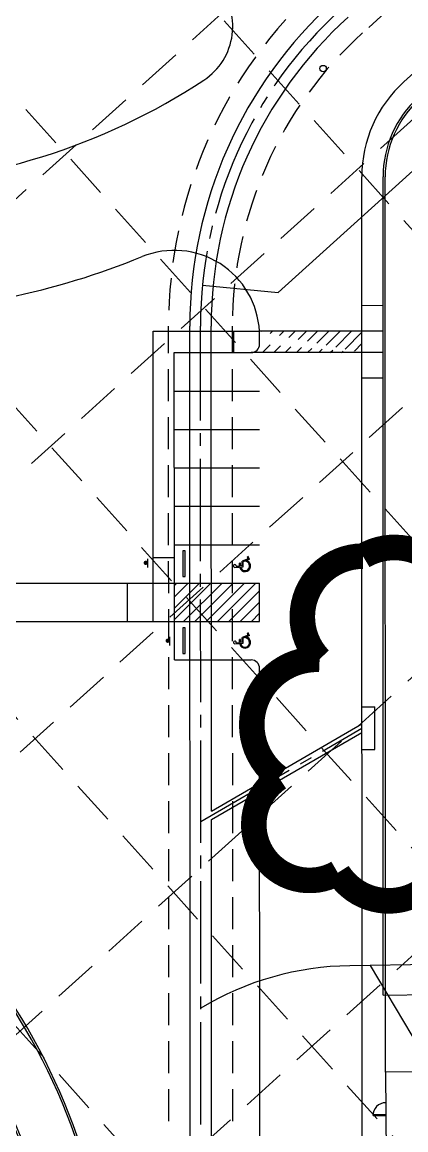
# Model space of a CAD drawing. Header units: inches. Extents: x 5194 to 8721, y 2249 to 5862.
# Drawn here: x 7253.5 to 7343.6, y 3776.1 to 4035.7 of the extents above; entities that cross this region are included whole.
import ezdxf

# ---------------------------------------------------------------- set-up
doc = ezdxf.new("R2010")
doc.units = ezdxf.units.IN
doc.header["$LTSCALE"] = 60
doc.header["$MEASUREMENT"] = 0
for name, pattern in [('HIDDEN', [0.375, 0.25, -0.125]), ('HIDDEN2', [0.1875, 0.125, -0.0625]), ('SCENT', [0.55, 0.4, -0.05, 0.05, -0.05])]:
    doc.linetypes.add(name, pattern=pattern)
for name, color, linetype in [('03139 BASE$0$A1-FLOR-OUTLINE', 7, 'Continuous'), ('03139 BASE$0$AS-FENCE', 7, 'FENCELINE1'), ('03139 BASE$0$AS-TRACK-CURB', 7, 'Continuous'), ('03139 BASE$0$AS-TRACK-STRIPE', 253, 'Continuous'), ('03139 BASE$0$AS-WALK', 7, 'Continuous'), ('03139 BASE$0$CCURB', 7, 'Continuous'), ('03139 BASE$0$CSTRIPE', 8, 'Continuous'), ('03139 BASE$0$CWALK', 7, 'Continuous'), ('03139 BASE$0$DOORSWINGS', 7, 'Continuous'), ('03139 BASE$0$HC', 7, 'Continuous'), ('03139 BASE$0$pinlet', 7, 'Continuous'), ('03139 TOPO$0$EP', 7, 'Continuous'), ('BASE', 7, 'Continuous'), ('COORD-CL', 7, 'Continuous'), ('grid', 254, 'HIDDEN'), ('Pstm', 7, 'Continuous'), ('pstmcl', 8, 'SCENT'), ('stm-easement', 7, 'HIDDEN2')]:
    doc.layers.add(name, color=color, linetype=linetype)
doc.linetypes.add('FENCELINE1', pattern='A,0.25,-0.1,[133,ltypeshp.shx,S=0.1,R=0,X=-0.1,Y=0],-0.1,1', length=1.45)

# ---------------------------------------------------------------- blocks, each defined once
blk = doc.blocks.new('03139 BASE$0$football')
at = {"layer": '03139 BASE$0$AS-FENCE', "ltscale": 0.25}
blk.add_arc((-1328.434691210874, 1197.494685243929), 1646.249999999998, 47.96746238862269, 183.7692552195559, dxfattribs=at)
at = {"layer": '03139 BASE$0$AS-TRACK-CURB'}
for centre, radius, end in [((-1328.434691210874, 1197.494685243929), 1592.249999999995, 188.7870882336237), ((-1328.434691210874, 1197.49468524393), 1586.249999999996, 189.4000783122881)]:
    blk.add_arc(centre, radius, 47.96746238862269, end, dxfattribs=at)
at = {"layer": '03139 BASE$0$AS-TRACK-STRIPE'}
blk.add_arc((-1328.434691210874, 1197.49468524393), 1581.249999999997, 47.96746238862269, 227.9674623886227, dxfattribs=at)
at = {"layer": '03139 BASE$0$AS-WALK'}
blk.add_arc((-1328.434691210874, 1197.494685243929), 1652.249999999997, 47.96746238862269, 183.2591593462245, dxfattribs=at)
blk = doc.blocks.new('03139 BASE$0$HC2')
at = {"layer": '03139 BASE$0$HC', "linetype": 'Continuous'}
for p, q in [((-0.01032105120000325, 0.0149395007999833), (-0.009857150400011975, 0.009372499199981066)), ((-0.00905948310346221, 0.04286526834896902), (-0.005005752000010955, -0.005440300800000408)), ((-0.002968454400001989, 0.03562189919998715), (-0.001360051200003921, 0.01632095039999554)), ((-0.001360051200003921, 0.01632095039999554), (0.0153954479999811, 0.01632095039999554)), ((-1.387778780781446e-17, 4.440892098500626e-16), (-0.0009066528000175947, 0.01088064959999469)), ((-0.0009066528000175947, 0.01088064959999469), (0.0153954479999811, 0.01088064959999469)), ((-1.387778780781446e-17, 4.440892098500626e-16), (0.02715674879998459, 4.440892098500626e-16)), ((0.0153954479999811, 0.01088064959999469), (0.0153954479999811, 0.01632095039999554)), ((0.04200329759999021, -0.03497629920002465), (0.02715674879998459, 4.440892098500626e-16)), ((-0.005005752000010955, -0.005440300800000408), (0.02355594719999771, -0.005440300800000408)), ((0.03912119999999959, -0.04210980000002523), (0.02355594719999771, -0.005440300800000408)), ((0.02944299839998619, -0.02828975040001708), (0.02600084639998385, -0.02018064960002408)), ((0.03912119999999959, -0.04210980000002523), (0.05539664639998135, -0.03520125119998696)), ((0.04200329759999021, -0.03497629920002465), (0.05327094719998512, -0.03019344960002812)), ((0.05539664639998135, -0.03520125119998696), (0.05327094719998512, -0.03019344960002812))]:
    blk.add_line(p, q, dxfattribs=at)
for centre, radius, start, end in [((-0.0009255167999981627, -0.01632096480002432), 0.03264192000000001, 106.7285, 338.4897000000001), ((-0.0009255167999981627, -0.01632096480002432), 0.02720160000000001, 109.1687, 351.8427), ((-0.0009255167999981627, 0.04352255519997966), 0.008160480000000003, 255.546, 184.6199)]:
    blk.add_arc(centre, radius, start, end, dxfattribs=at)

msp = doc.modelspace()

# ---------------------------------------------------------------- hatches: boundary and pattern name
at = {"layer": '03139 BASE$0$CSTRIPE'}
h = msp.add_hatch(dxfattribs=at)
h.set_pattern_fill('ANSI31', color=256, scale=15, style=0)
h.set_pattern_definition([(45, (0, 0), (-1.325825214724776, 1.325825214724777), [])])
edge = h.paths.add_edge_path()
edge.add_line((7333.255129407738, 3958.253266638896), (7333.253741812802, 3963.253266446354))
edge.add_line((7333.254003972833, 3963.253266519108), (7309.227575317964, 3963.246598728709))
edge.add_line((7333.255392766224, 3958.253266711982), (7307.255130408953, 3958.246051145233))
edge.add_arc((7289.254027338966, 3962.218308336514), 20, 0.01590066689342143, 2.94713438827419)
edge.add_line((7309.254575293962, 3960.24660610619), (7309.254026568799, 3962.223858716254))
edge.add_arc((7307.254575370979, 3960.246051068216), 2, 270.0159006668973, 360.0159006668951)
h = msp.add_hatch(dxfattribs=at)
h.set_pattern_fill('ANSI31', color=256, scale=15, angle=-1.975003838379762e-09, style=0)
h.set_pattern_definition([(44.9999999980249, (-6.858774079054644, -11.60229689027161), (-1.325825214679075, 1.325825214770478), [])])
h.paths.add_polyline_path([(7289.270117127343, 3904.24105788292), (7309.270116357175, 3904.246608262659), (7309.272614028056, 3895.246608609235), (7289.272614798226, 3895.241058229497)])

# ---------------------------------------------------------------- linework, layer by layer
at = {"layer": '03139 BASE$0$A1-FLOR-OUTLINE', "elevation": 0.6666666666666666}
msp.add_lwpolyline([(7339.43555687623, 3711.653187016565), (7343.602086057196, 3711.687035137149), (7343.592608583434, 3712.853663307819), (7351.592344610888, 3712.918651699341), (7351.601822084652, 3711.752023528671), (7404.766734433782, 3712.183925547326), (7404.712577440848, 3718.850372236871), (7411.712346464871, 3718.907237079453), (7411.766503457806, 3712.240790389907), (7436.432356209127, 3712.441171263766), (7435.79871939179, 3790.438597531455), (7338.801920058893, 3789.650613284254)], close=True, dxfattribs=at)
at = {"layer": '03139 BASE$0$AS-FENCE', "ltscale": 0.25}
msp.add_line((7338.801920058894, 3789.650613284261), (7338.743695157023, 3999.455716216316), dxfattribs=at)
for centre, radius, start, end in [((7363.243694213566, 3999.462515431497), 24.5, 132.0635973777631, 180.0159006668921), ((7124.873019258841, 3724.605895387907), 149.6875000000002, 0.03105976637760894, 68.66602575165072)]:
    msp.add_arc(centre, radius, start, end, dxfattribs=at)
at = {"layer": '03139 BASE$0$CCURB'}
for p, q in [((7459.063344987795, 4126.341088337654), (7343.145042036155, 4021.734564745636)), ((7333.253741812802, 3963.253266446354), (7333.24369536882, 3999.454189861887)), ((7338.256794329118, 3952.254654464879), (7338.252076506338, 3969.254653810237)), ((7303.253742961562, 3963.244964253054), (7309.227575911809, 3963.246587193766)), ((7289.255131102046, 3958.241055803465), (7307.255130408953, 3958.246051145233)), ((7289.270117127344, 3904.241057882919), (7289.255131102046, 3958.241055803465)), ((7333.323822731335, 3710.726703875471), (7333.255129407738, 3958.253266638896)), ((7284.270117319886, 3904.239670287985), (7284.268452205963, 3910.239670056947)), ((7278.270117550936, 3904.238005174077), (7284.270117319886, 3904.239670287999)), ((7278.272615221818, 3895.238005520653), (7289.272893257362, 3895.241058306788)), ((7289.275112469109, 3886.241058576072), (7289.272614798226, 3895.241058229497)), ((7289.275112469109, 3886.241058576072), (7307.275111776018, 3886.246053917836)), ((7309.379882410799, 3508.720339853388), (7309.275666736975, 3884.246609032827))]:
    msp.add_line(p, q, dxfattribs=at)
for centre, radius, start, end in [((7287.96267986671, 4034.648909276261), 14.99999999999983, 303.3523566016622, 42.06359737776386), ((7213.74152324758, 4147.415127223471), 149.999999999999, 271.113958489133, 303.3523566016626), ((7363.243694213567, 3999.462515431496), 30.00000000000015, 132.0635973777632, 180.0159006668919), ((7289.254027338966, 3962.218308336514), 20, 2.94713438827419, 112.1827810592761), ((7213.74152324758, 4147.415127223471), 179.999999999999, 271.113958489133, 292.182781059275), ((7307.275666813992, 3884.246053994853), 2, 0.01590066689334501, 90.01590066689074)]:
    msp.add_arc(centre, radius, start, end, dxfattribs=at)
at = {"layer": '03139 BASE$0$CSTRIPE'}
for p, q in [((7333.254003972833, 3963.253266519108), (7309.227575317964, 3963.246598728709)), ((7333.255392766224, 3958.253266711982), (7307.255130408953, 3958.246051145233)), ((7289.257628772929, 3949.241056150042), (7309.257628002763, 3949.246606529781)), ((7289.260126443811, 3940.241056496618), (7309.260125673645, 3940.246606876356)), ((7289.262624114695, 3931.241056843193), (7309.26262334453, 3931.246607222933)), ((7289.265121785578, 3922.24105718977), (7309.265121015412, 3922.246607569509)), ((7289.267619456462, 3913.241057536346), (7309.267618686295, 3913.246607916084)), ((7283.04722683238, 3907.911235819367), (7283.045006865559, 3909.911234587304)), ((7289.270117127345, 3904.241057882919), (7309.270116357176, 3904.246608262659)), ((7289.272614798228, 3895.241058229496), (7289.270117127347, 3904.24105788292)), ((7309.272614028057, 3895.246608609237), (7309.270116357176, 3904.246608262659)), ((7289.272614798226, 3895.241058229497), (7309.272614028057, 3895.246608609236)), ((7288.208639078653, 3889.645580351463), (7288.206419111832, 3891.645579119399))]:
    msp.add_line(p, q, dxfattribs=at)
for points in [[(7291.769681546652, 3905.810957481588), (7291.768016432727, 3911.810957250539), (7291.268016451982, 3911.810818491047), (7291.269681565907, 3905.810818722096)], [(7291.774696094357, 3887.741752315776), (7291.773030980434, 3893.741752084726), (7291.27303099969, 3893.741613325234), (7291.274696113614, 3887.741613556283)]]:
    msp.add_lwpolyline(points, close=True, dxfattribs=at)
at = {"layer": '03139 BASE$0$CSTRIPE', "const_width": 0.4999999999999999}
for points in [[(7282.360230806884, 3909.168183735834, 1), (7282.731803219622, 3908.833618432654, 1)], [(7287.521643053156, 3890.902528267929, 1), (7287.893215465894, 3890.56796296475, 1)]]:
    msp.add_lwpolyline(points, format="xyb", close=True, dxfattribs=at)
at = {"layer": '03139 BASE$0$CWALK'}
for p, q in [((7338.252076506338, 3969.254653810237), (7338.243695176277, 3999.455577456823)), ((7338.252338666369, 3969.254653882991), (7333.252338858913, 3969.253266288058)), ((7284.25374366235, 3963.239802429368), (7303.253742961562, 3963.244964253054)), ((7284.268452205963, 3910.239670056947), (7284.25374366235, 3963.239802429368)), ((7303.255130532863, 3958.245049616381), (7303.253742961563, 3963.244964253053)), ((7309.254575293962, 3960.24660610619), (7309.254026568799, 3962.223858716254)), ((7333.255129407738, 3958.253266638896), (7333.253741812802, 3963.253266446354)), ((7338.254003780288, 3963.254654114041), (7333.254003972833, 3963.253266519108)), ((7338.255392573682, 3958.254654306916), (7333.255392766224, 3958.253266711982)), ((7338.257057687602, 3952.254654537966), (7333.257057880144, 3952.253266943032)), ((7338.296913387788, 3807.691366877642), (7338.256794329118, 3952.254654464879)), ((7284.268452205964, 3910.239670056947), (7289.268452013425, 3910.241057651882)), ((7179.818725132174, 3904.210683042334), (7278.270117550936, 3904.238005174077)), ((7278.272615221817, 3895.238005520639), (7278.270117550936, 3904.238005174064)), ((7284.270117319886, 3904.239670287999), (7289.270117127347, 3904.241057882933)), ((7284.272614990767, 3895.23967063456), (7284.270117319886, 3904.239670287985)), ((7248.563558395344, 3895.22976069298), (7278.272615221818, 3895.238005520653)), ((7338.296913387786, 3807.691366877642), (7379.20176261052, 3808.228098920109))]:
    msp.add_line(p, q, dxfattribs=at)
for points in [[(7335.792565603201, 3964.322712294862, 0, 0.52, 0), (7335.815819570646, 3965.922543302497, 0, 0, 0), (7335.846654399253, 3968.043923881423, 0, 0, 0)], [(7308.009442136041, 3960.752776328114, 0, 0.52, 0), (7306.409611128405, 3960.776030295559, 0, 0, 0), (7304.28823054948, 3960.806865124166, 0, 0, 0)], [(7335.853393754627, 3956.907048280432, 0, 0.52, 0), (7335.830139787182, 3955.307217272797, 0, 0, 0), (7335.799304958576, 3953.185836693871, 0, 0, 0)], [(7286.648032431688, 3905.237483492489, 0, 0.52, 0), (7286.671286399132, 3906.837314500124, 0, 0, 0), (7286.70212122774, 3908.95869507905, 0, 0, 0)], [(7282.899618959063, 3899.918058930089, 0, 0.52, 0), (7281.299787951427, 3899.941312897534, 0, 0, 0), (7279.178407372501, 3899.972147726141, 0, 0, 0)]]:
    msp.add_lwpolyline(points, format="xyseb", dxfattribs=at)
for centre, radius, start, end in [((7363.243694213566, 3999.462515431497), 25, 132.0635973777631, 180.0159006668921), ((7289.254027338966, 3962.218308336514), 20, 0.01590066689342144, 2.94713438827419), ((7307.254575370979, 3960.246051068216), 2, 270.0159006668973, 0.01590066689508795), ((7124.873019258841, 3724.605895387907), 150.1875000000002, 0.03105976637760894, 68.535726304566)]:
    msp.add_arc(centre, radius, start, end, dxfattribs=at)
at = {"layer": '03139 BASE$0$DOORSWINGS'}
msp.add_lwpolyline([(7335.883254538, 3779.62657260307), (7335.884608462823, 3779.459911435832), (7338.88450947312, 3779.484282082652), (7338.883155548296, 3779.650943249891)], close=True, dxfattribs=at)
msp.add_arc((7338.865461340581, 3779.503023222061), 2.981164622248171, 90.10229484288581, 180.8286055336874, dxfattribs=at)
at = {"layer": '03139 BASE$0$pinlet', "color": 5}
for p, q in [((7333.278168126899, 3875.236538577449), (7336.278168011375, 3875.237371134411)), ((7336.280943201245, 3865.237371519495), (7336.278168011376, 3875.23737113441)), ((7333.280943316769, 3865.236538962533), (7336.280943201244, 3865.237371519494))]:
    msp.add_line(p, q, dxfattribs=at)
at = {"layer": '03139 TOPO$0$EP'}
msp.add_lwpolyline([(5687.667778804641, 4400.979853912886, 2.549541433321861e-06), (5652.928590353133, 4443.582073345558, 4.313416369009368e-05)], format="xyb", dxfattribs=at)
at = {"layer": 'BASE', "color": 170, "const_width": 6}
msp.add_lwpolyline([(7358.950264950845, 3880.610729677217, 0.5205670505517462), (7358.950264950845, 3880.610729677217, 0.7651954600696135), (7353.416764291816, 3905.401377089665, 0.4178788784126488), (7333.523775956612, 3910.557303708271, 0.6649002420699669), (7323.352595185388, 3886.38231346117, 0.744833174426672), (7313.828876751884, 3858.62553665027, 0.9756416855879776), (7327.62665279419, 3836.364292687638, 0.5205670505517462), (7350.717165369214, 3835.225501533434, 0.5205670505517462), (7353.314270854427, 3851.722686891767, 0.5402640007904789), (7358.950264950845, 3880.610729677217)], format="xyb", close=True, dxfattribs=at)
at = {"layer": 'COORD-CL'}
msp.add_circle((7324.170504311101, 4024.816431711359), 0.75, dxfattribs=at)
at = {"layer": 'grid', "color": 252, "linetype": 'HIDDEN', "lineweight": 0, "ltscale": 0.7}
for p, q in [((6131.004270493633, 5335.065332236876), (8143.992485048069, 3100.003211442647)), ((6094.954881448564, 5302.597780389225), (8107.943096003, 3067.535659594995)), ((6058.905492403496, 5270.130228541572), (8071.893706957932, 3035.068107747343)), ((6022.856103358428, 5237.66267669392), (8035.844317912864, 3002.600555899691)), ((5986.80671431336, 5205.195124846268), (7999.794928867796, 2970.133004052039)), ((7804.527583640067, 4491.833052481552), (6542.639749781177, 3355.32534022838)), ((7836.995135487719, 4455.783663436483), (6575.107301628829, 3319.275951183312)), ((7869.462687335372, 4419.734274391415), (6607.574853476481, 3283.226562138243)), ((7901.930239183023, 4383.684885346347), (6640.042405324133, 3247.177173093175)), ((7934.397791030676, 4347.635496301278), (6672.509957171786, 3211.127784048107))]:
    msp.add_line(p, q, dxfattribs=at)
at = {"layer": 'Pstm', "color": 5}
for p, q in [((7293.012956300992, 3744.376305070277), (7292.893661881256, 3964.43804080988)), ((7297.955250522436, 3850.82718091779), (7297.893661146569, 3964.440751285669)), ((7297.955250522436, 3850.82718091779), (7333.279275284081, 3871.247056097227)), ((7297.956345948192, 3848.80645527254), (7333.279836159591, 3869.226021442757)), ((7298.012955566324, 3744.379015546085), (7297.956345948192, 3848.80645527254)), ((7414.650921417556, 3815.763194624173), (7330.444713201513, 3814.581900361341)), ((7347.045925870707, 3794.940216323922), (7335.294834667814, 3814.649940720639))]:
    msp.add_line(p, q, dxfattribs=at)
msp.add_lwpolyline([(7295.852729824432, 3974.064699731749), (7313.616559488336, 3972.356665572283), (7491.145069949527, 4132.561222100016), (7502.517312669417, 4131.977885055893)], dxfattribs=at)
for centre, radius, start, end in [((7395.393646820566, 3964.49360556395), 102.5, 132.0635973777769, 180.031059766378), ((7395.393646820566, 3964.49360556395), 97.5, 132.0635973777769, 180.0310597663894), ((7331.426617796697, 3744.588787390378), 70, 90.80372620422652, 120.89852134268)]:
    msp.add_arc(centre, radius, start, end, dxfattribs=at)
at = {"layer": 'pstmcl', "color": 5}
for p, q in [((7295.512955933658, 3744.377660308181), (7295.393661513925, 3964.439396047786)), ((7295.456581049611, 3848.372087396365), (7333.279555721834, 3870.236538769991)), ((7295.426069256983, 3817.590982593204), (7295.399099128894, 3817.59060424037)), ((7295.475164486721, 3814.091326944656), (7295.448194358632, 3814.090948591821))]:
    msp.add_line(p, q, dxfattribs=at)
msp.add_arc((7395.393646820566, 3964.49360556395), 100, 132.0635973777769, 180.0310597663773, dxfattribs=at)
at = {"layer": 'stm-easement'}
for p, q in [((7449.014018899084, 4137.477112994718), (7333.422802606861, 4033.165757615861)), ((7288.01295703566, 3744.373594594469), (7287.893662615927, 3964.435330334074)), ((7303.012954831656, 3744.381726021893), (7302.893660411923, 3964.443461761499))]:
    msp.add_line(p, q, dxfattribs=at)
for radius in [107.5, 92.5]:
    msp.add_arc((7395.393646820566, 3964.49360556395), radius, 132.0635973777769, 180.0310597663773, dxfattribs=at)

# ---------------------------------------------------------------- block references
at = {"xscale": 0.08333333333333333, "yscale": 0.08333333333333333, "zscale": 0.08333333333333333, "rotation": 312.0635973777777}
msp.add_blockref('03139 BASE$0$football', (7124.953814025224, 3575.564250620469), dxfattribs=at)
at = {"layer": '03139 BASE$0$CWALK', "xscale": 40.00000000000016, "yscale": 40, "zscale": 40, "rotation": 89.81027083175996}
for p in [(7305.190099020466, 3908.28502718961), (7305.190099020466, 3890.372392417115)]:
    msp.add_blockref('03139 BASE$0$HC2', p, dxfattribs=at)

doc.saveas('drawing.dxf')
